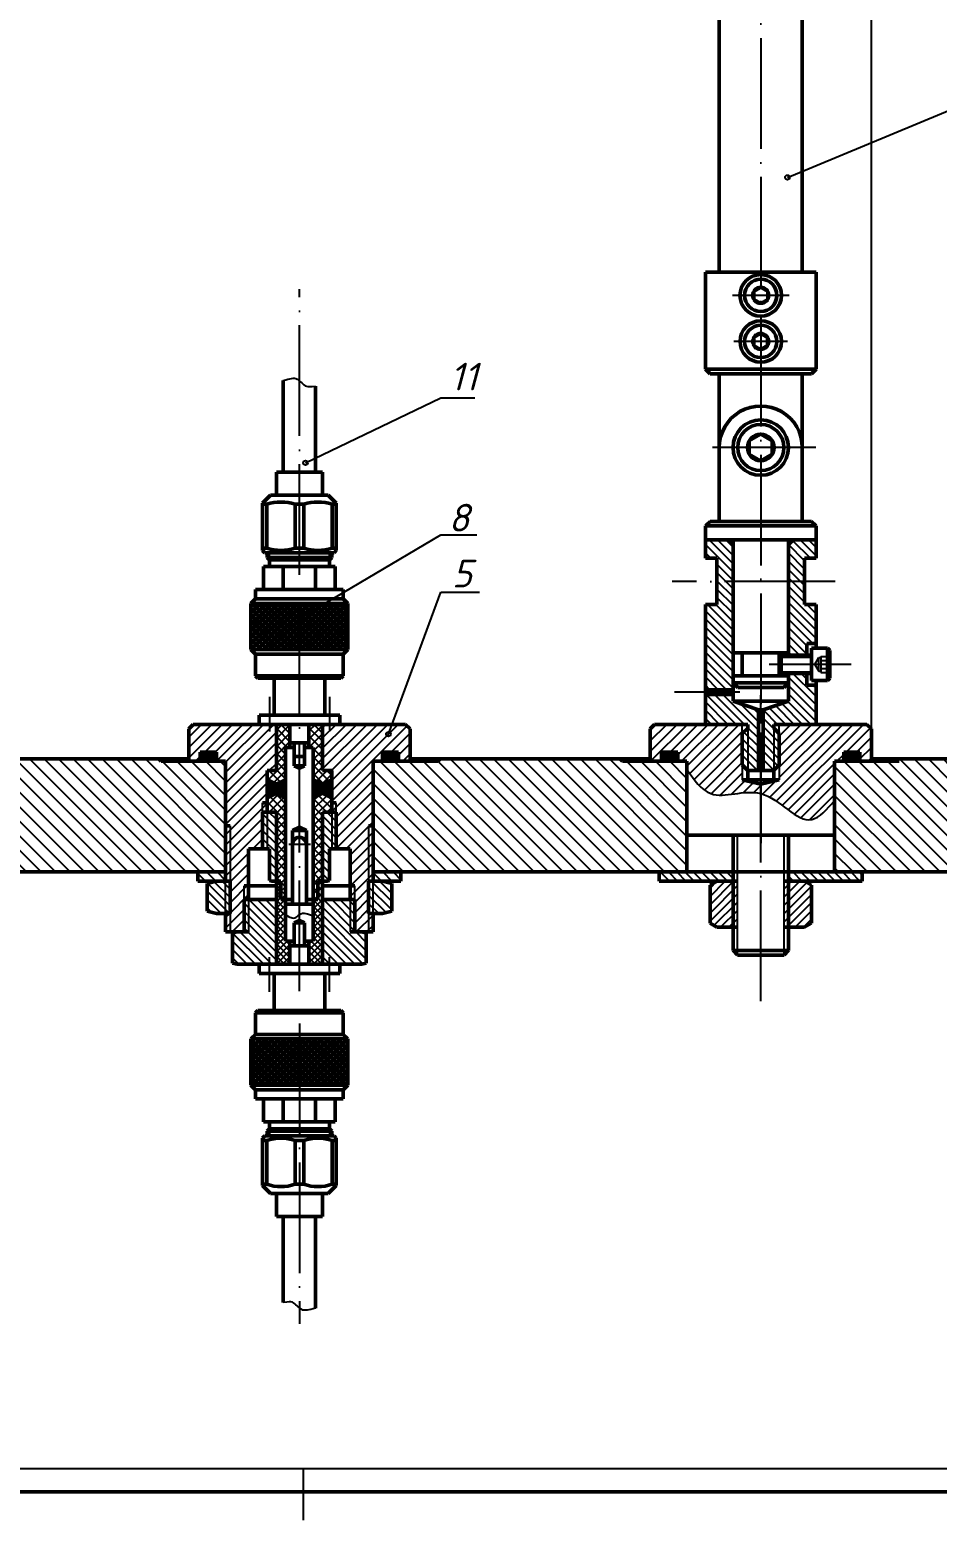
# Model space of a CAD drawing. Header units: millimetres. Extents: x -5427 to 3670, y -5891 to 948.
# Drawn here: x 1508 to 1704.7, y 352.3 to 675.4 of the extents above; entities that cross this region are included whole.
import ezdxf

# ---------------------------------------------------------------- set-up
doc = ezdxf.new("R2010")
doc.units = ezdxf.units.MM
doc.header["$MEASUREMENT"] = 0
doc.linetypes.add('ACAD_ISO04W100', pattern=[30, 24, -3, 0, -3])
doc.layers.add('оси', color=1, linetype='ACAD_ISO04W100')
doc.layers.add('Толстые', color=7, linetype='Continuous', lineweight=50)
doc.layers.add('Тонкие', color=140, linetype='Continuous', lineweight=25)
doc.styles.get("Standard").update_dxf_attribs({"font": 'isocpeui.ttf'})
doc.dimstyles.new('ISO-25', dxfattribs={"dimtxt": 4, "dimasz": 4, "dimexe": 1.25, "dimexo": 0, "dimtad": 1, "dimtxsty": 'Standard', "dimcen": 2.5, "dimadec": 0, "dimazin": 0, "dimtfac": 1, "dimtmove": 0, "dimatfit": 3, "dimfxl": 1, "dimarcsym": 0})
pattern_1 = [(45, (-3223.0101, 1479.27408), (-0.224506403, 0.224506403), []), (135, (-3223.0101, 1479.27408), (-0.224506403, -0.224506403), [])]
pattern_2 = [(135, (-3095.1518, 552.129), (-0.8980256, -0.8980256), [])]
pattern_3 = [(135, (-3223.0101, 1479.2741), (-0.8980256, -0.8980256), [])]
pattern_4 = [(45, (-3223.0101, 1479.2741), (-0.8980256, 0.8980256), []), (135, (-3223.0101, 1479.2741), (-0.8980256, -0.8980256), [])]

# ---------------------------------------------------------------- blocks, each defined once
blk = doc.blocks.new('*D146')
at = {"layer": 'Defpoints', "color": 0, "transparency": 16777216}
for p in [(1646.47, 849.84), (1724.69, 849.84), (1707.9, 517.34)]:
    blk.add_point(p, dxfattribs=at)
at = {"layer": 'Тонкие', "color": 0, "lineweight": -2, "transparency": 16777216}
for p, q in [((1646.47, 849.84), (1725.94, 849.84)), ((1724.69, 521.34), (1724.69, 845.84)), ((1707.9, 517.34), (1725.94, 517.34))]:
    blk.add_line(p, q, dxfattribs=at)
at = {"layer": 'Тонкие', "color": 0, "transparency": 16777216}
for points in [[(1724.02, 845.84), (1725.36, 845.84), (1724.69, 849.84)], [(1724.02, 521.34), (1725.36, 521.34), (1724.69, 517.34)]]:
    blk.add_solid(points, dxfattribs=at)
at = {"layer": 'Тонкие', "color": 0, "transparency": 16777216, "insert": (1721.67, 683.59), "char_height": 4, "attachment_point": 5, "rotation": 90}
blk.add_mtext('332,5', dxfattribs=at)
blk = doc.blocks.new('*D147')
at = {"layer": 'Defpoints', "color": 0, "transparency": 16777216}
for p in [(1690.47, 889.93), (1303.47, 797.84), (1690.47, 523.84)]:
    blk.add_point(p, dxfattribs=at)
at = {"layer": 'Тонкие', "color": 0, "lineweight": -2, "transparency": 16777216}
for p, q in [((1303.47, 797.84), (1303.47, 891.18)), ((1307.47, 889.93), (1686.47, 889.93)), ((1690.47, 523.84), (1690.47, 891.18))]:
    blk.add_line(p, q, dxfattribs=at)
at = {"layer": 'Тонкие', "color": 0, "transparency": 16777216}
for points in [[(1307.47, 890.6), (1307.47, 889.26), (1303.47, 889.93)], [(1686.47, 890.6), (1686.47, 889.26), (1690.47, 889.93)]]:
    blk.add_solid(points, dxfattribs=at)
at = {"layer": 'Тонкие', "color": 0, "transparency": 16777216, "insert": (1496.97, 892.58), "char_height": 4, "attachment_point": 5}
blk.add_mtext('387', dxfattribs=at)

msp = doc.modelspace()

# ---------------------------------------------------------------- hatches: boundary and pattern name
at = {"layer": 'Толстые'}
h = msp.add_hatch(dxfattribs=at)
h.set_pattern_fill('ANSI37', color=256, scale=0.3, angle=90, style=0)
h.set_pattern_definition([(135, (1707.9592, -3692.9291), (-0.6735192, -0.6735192), []), (225, (1707.9592, -3692.9291), (0.6735192, -0.6735192), [])])
h.paths.add_polyline_path([(1566.467, 551.038), (1555.967, 551.038), (1555.967, 541.038), (1566.467, 541.038)])
h.paths.add_polyline_path([(1566.467, 541.038), (1576.967, 541.038), (1576.967, 551.038), (1566.467, 551.038)])
h = msp.add_hatch(dxfattribs=at)
h.set_pattern_fill('ANSI37', color=256, scale=0.3, angle=270, style=0)
h.set_pattern_definition([(315, (1424.9739, 4690.6049), (0.6735192, 0.6735192), []), (45, (1424.9739, 4690.6049), (-0.6735192, 0.6735192), [])])
h.paths.add_polyline_path([(1566.467, 446.638), (1576.967, 446.638), (1576.967, 456.638), (1566.467, 456.638)])
h.paths.add_polyline_path([(1566.467, 456.638), (1555.967, 456.638), (1555.967, 446.638), (1566.467, 446.638)])
at = {"layer": 'Тонкие'}
h = msp.add_hatch(dxfattribs=at)
h.set_pattern_fill('ANSI31', color=256, scale=0.4, angle=90, style=0)
h.set_pattern_definition(pattern_2)
h.paths.add_polyline_path([(1660.467, 529.838), (1660.467, 531.338), (1654.467, 531.338), (1654.467, 524.838), (1663.667, 524.838), (1663.667, 524.038), (1663.667, 514.838), (1665.967, 514.838), (1665.967, 528.005), (1660.467, 529.838)])
h.paths.add_polyline_path([(1663.667, 524.038), (1662.467, 522.838), (1662.467, 516.038), (1663.667, 514.838)])
h.paths.add_polyline_path([(1669.267, 514.838), (1670.467, 516.038), (1670.467, 522.838), (1669.267, 524.038)], flags=16)
h.paths.add_polyline_path([(1666.967, 528.005), (1666.967, 514.838), (1669.267, 514.838), (1669.267, 524.038), (1669.267, 524.838), (1678.467, 524.838), (1678.467, 533.338), (1676.467, 533.338), (1676.467, 535.838), (1672.467, 535.838), (1672.467, 529.838)])
h.paths.add_polyline_path([(1678.467, 542.338), (1678.467, 550.838), (1675.967, 550.838), (1675.967, 560.838), (1678.467, 560.838), (1678.467, 564.838), (1673.467, 564.838), (1672.467, 563.838), (1672.467, 539.838), (1676.467, 539.838), (1676.467, 542.338)])
h.paths.add_polyline_path([(1660.467, 563.838), (1659.467, 564.838), (1654.467, 564.838), (1654.467, 560.838), (1656.967, 560.838), (1656.967, 550.838), (1654.467, 550.838), (1654.467, 532.338), (1660.467, 532.338)])
h.paths.add_polyline_path([(1672.467, 539.838), (1672.467, 539.438), (1676.467, 539.438), (1676.467, 539.838)])
h.paths.add_polyline_path([(1672.467, 536.238), (1672.467, 535.838), (1676.467, 535.838), (1676.467, 536.238)])
h = msp.add_hatch(dxfattribs=at)
h.set_pattern_fill('ANSI31', color=256, scale=0.5, style=0)
h.set_pattern_definition([(45, (-3223.0101, 1479.274), (-1.122532, 1.122532), [])])
h.paths.add_polyline_path([(1561.467, 524.838), (1557.717, 524.838), (1543.467, 524.838), (1542.467, 523.838), (1542.467, 516.838), (1544.967, 516.838), (1544.967, 518.838), (1548.467, 518.838), (1548.467, 516.838), (1550.467, 516.838), (1550.467, 502.838), (1551.467, 502.838), (1551.467, 490.838), (1551.467, 483.838), (1551.467, 479.838), (1554.467, 479.838), (1554.467, 486.838), (1554.467, 489.838), (1555.467, 489.838), (1555.467, 497.838), (1558.467, 497.838), (1558.467, 505.838), (1558.467, 507.838), (1559.467, 507.838), (1559.467, 514.838), (1561.467, 514.838)])
h.paths.add_polyline_path([(1590.467, 523.838), (1589.467, 524.838), (1571.467, 524.838), (1571.467, 514.838), (1573.467, 514.838), (1573.467, 507.838), (1574.467, 507.838), (1574.467, 505.838), (1574.467, 497.838), (1577.467, 497.838), (1577.467, 489.838), (1578.467, 489.838), (1578.467, 486.838), (1578.467, 479.838), (1581.467, 479.838), (1581.467, 483.838), (1581.467, 490.838), (1581.467, 502.838), (1582.467, 502.838), (1582.467, 516.838), (1584.467, 516.838), (1584.467, 518.838), (1587.967, 518.838), (1587.967, 516.838), (1590.467, 516.838)])
h.paths.add_polyline_path([(1559.467, 507.838), (1558.467, 507.838), (1558.467, 505.838), (1559.467, 505.838)], flags=16)
h.paths.add_polyline_path([(1574.467, 507.838), (1573.467, 507.838), (1573.467, 505.838), (1574.467, 505.838)], flags=16)
h.paths.add_polyline_path([(1551.467, 502.838), (1550.467, 502.838), (1550.467, 490.838), (1551.467, 490.838)], flags=16)
h.paths.add_polyline_path([(1582.467, 502.838), (1581.467, 502.838), (1581.467, 490.838), (1582.467, 490.838)], flags=16)
h.paths.add_polyline_path([(1582.467, 483.838), (1581.467, 483.838), (1581.467, 479.838), (1582.467, 479.838)], flags=17)
h.paths.add_polyline_path([(1578.467, 489.838), (1577.467, 489.838), (1577.467, 486.838), (1578.467, 486.838)], flags=16)
h.paths.add_polyline_path([(1555.467, 489.838), (1554.467, 489.838), (1554.467, 486.838), (1555.467, 486.838)], flags=16)
h.paths.add_polyline_path([(1551.467, 483.838), (1550.467, 483.838), (1550.467, 479.838), (1551.467, 479.838)], flags=16)
h = msp.add_hatch(dxfattribs=at)
h.set_pattern_fill('ANSI37', color=256, scale=0.4, style=0)
h.set_pattern_definition(pattern_4)
h.paths.add_polyline_path([(1563.467, 519.838), (1564.417, 519.838), (1564.417, 524.838), (1561.467, 524.838), (1561.467, 514.838), (1559.467, 514.838), (1559.467, 512.838), (1561.467, 511.838), (1563.467, 512.838)])
h.paths.add_polyline_path([(1571.467, 524.838), (1568.517, 524.838), (1568.517, 519.838), (1569.467, 519.838), (1569.467, 512.838), (1571.467, 511.838), (1573.467, 512.838), (1573.467, 514.838), (1571.467, 514.838)])
h = msp.add_hatch(dxfattribs=at)
h.set_pattern_fill('ANSI31', color=256, scale=0.5, style=0)
h.set_pattern_definition([(45, (-3095.1518, 552.129), (-1.122532, 1.122532), [])])
edge = h.paths.add_edge_path()
edge.add_line((1643.467, 524.838), (1642.467, 523.838))
edge.add_line((1642.467, 523.838), (1642.467, 516.838))
edge.add_line((1642.467, 516.838), (1644.967, 516.838))
edge.add_line((1644.967, 516.838), (1644.967, 518.838))
edge.add_line((1644.967, 518.838), (1648.467, 518.838))
edge.add_line((1648.467, 518.838), (1648.467, 516.838))
edge.add_line((1648.467, 516.838), (1650.467, 516.838))
edge.add_line((1650.467, 516.838), (1650.467, 515.062))
edge.add_spline(control_points=[(1650.467, 515.062), (1652.019, 512.825), (1655.859, 507.29), (1662.801, 510.812), (1666.467, 509.831)], knot_values=[0, 0, 0, 0, 7.3496259, 18.1872253, 18.1872253, 18.1872253, 18.1872253], degree=3, periodic=0)
edge.add_line((1666.467, 509.831), (1666.467, 511.838))
edge.add_line((1666.467, 511.838), (1662.467, 512.838))
edge.add_line((1662.467, 512.838), (1662.467, 516.038))
edge.add_line((1662.467, 516.038), (1662.467, 522.838))
edge.add_line((1662.467, 522.838), (1662.467, 524.838))
edge.add_line((1662.467, 524.838), (1643.467, 524.838))
edge = h.paths.add_edge_path()
edge.add_line((1682.467, 516.838), (1684.467, 516.838))
edge.add_line((1684.467, 516.838), (1684.467, 518.838))
edge.add_line((1684.467, 518.838), (1687.967, 518.838))
edge.add_line((1687.967, 518.838), (1687.967, 516.838))
edge.add_line((1687.967, 516.838), (1690.467, 516.838))
edge.add_line((1690.467, 516.838), (1690.467, 523.838))
edge.add_line((1690.467, 523.838), (1689.467, 524.838))
edge.add_line((1689.467, 524.838), (1670.467, 524.838))
edge.add_line((1670.467, 524.838), (1670.467, 522.838))
edge.add_line((1670.467, 522.838), (1670.467, 516.038))
edge.add_line((1670.467, 516.038), (1670.467, 512.838))
edge.add_line((1670.467, 512.838), (1666.467, 511.838))
edge.add_line((1666.467, 511.838), (1666.467, 509.831))
edge.add_spline(control_points=[(1666.467, 509.831), (1666.467, 509.831), (1670.661, 508.708), (1676.106, 500.867), (1680.843, 506.443), (1682.467, 508.355)], knot_values=[18.1872253, 18.1872253, 18.1872253, 18.1872253, 18.1872253, 30.5861161, 37.0546522, 37.0546522, 37.0546522, 37.0546522], degree=3, periodic=0)
edge.add_line((1682.467, 508.355), (1682.467, 516.838))
h = msp.add_hatch(dxfattribs=at)
h.set_pattern_fill('ANSI31', color=256, scale=0.7, angle=90, style=0)
h.set_pattern_definition([(135, (213.5752, -388.4394), (-1.5715448, -1.5715448), [])])
edge = h.paths.add_edge_path()
edge.add_line((1350.467, 492.838), (1350.467, 516.838))
edge.add_line((1350.467, 516.838), (1336.467, 516.838))
edge.add_line((1336.467, 516.838), (1335.967, 517.338))
edge.add_line((1335.967, 517.338), (1307.826, 517.338))
edge.add_spline(control_points=[(1307.826, 517.338), (1306.982, 514.684), (1307.098, 510.139), (1317.864, 504.516), (1316.038, 497.709), (1313.369, 492.838)], knot_values=[11.6626488, 11.6626488, 11.6626488, 11.6626488, 20.050681, 27.5458766, 41.6526634, 41.6526634, 41.6526634, 41.6526634], degree=3, periodic=0)
edge.add_line((1313.369, 492.838), (1350.467, 492.838))
h.paths.add_polyline_path([(1396.967, 517.338), (1396.467, 516.838), (1382.467, 516.838), (1382.467, 492.838), (1450.467, 492.838), (1450.467, 516.838), (1436.467, 516.838), (1435.967, 517.338)])
h.paths.add_polyline_path([(1496.967, 517.338), (1496.467, 516.838), (1482.467, 516.838), (1482.467, 492.838), (1550.467, 492.838), (1550.467, 516.838), (1536.467, 516.838), (1535.967, 517.338)])
h.paths.add_polyline_path([(1596.967, 517.338), (1596.467, 516.838), (1582.467, 516.838), (1582.467, 492.838), (1650.467, 492.838), (1650.467, 516.838), (1636.467, 516.838), (1635.967, 517.338)])
edge = h.paths.add_edge_path()
edge.add_line((1682.467, 492.838), (1713.439, 492.838))
edge.add_spline(control_points=[(1713.439, 492.838), (1716.108, 497.709), (1717.933, 504.516), (1707.167, 510.139), (1707.051, 514.684), (1707.896, 517.338)], knot_values=[11.6626488, 11.6626488, 11.6626488, 11.6626488, 25.7694356, 33.2646312, 41.6526634, 41.6526634, 41.6526634, 41.6526634], degree=3, periodic=0)
edge.add_line((1707.896, 517.338), (1690.467, 517.338))
edge.add_line((1690.467, 517.338), (1690.467, 516.838))
edge.add_line((1690.467, 516.838), (1682.467, 516.838))
edge.add_line((1682.467, 516.838), (1682.467, 492.838))
h = msp.add_hatch(dxfattribs=at)
h.set_pattern_fill('ANSI37', color=256, scale=0.1, style=0)
h.set_pattern_definition(pattern_1)
h.paths.add_polyline_path([(1548.467, 518.838), (1544.967, 518.838), (1544.967, 516.838), (1548.467, 516.838)])
h.paths.add_polyline_path([(1587.967, 518.838), (1584.467, 518.838), (1584.467, 516.838), (1587.967, 516.838)])
h = msp.add_hatch(dxfattribs=at)
h.set_pattern_fill('ANSI37', color=256, scale=0.1, style=0)
h.set_pattern_definition([(45, (-3123.0101, 1479.27408), (-0.224506403, 0.224506403), []), (135, (-3123.0101, 1479.27408), (-0.224506403, -0.224506403), [])])
h.paths.add_polyline_path([(1644.967, 518.838), (1644.967, 516.838), (1648.467, 516.838), (1648.467, 518.838)])
h.paths.add_polyline_path([(1684.467, 518.838), (1684.467, 516.838), (1687.967, 516.838), (1687.967, 518.838)])
h = msp.add_hatch(dxfattribs=at)
h.set_pattern_fill('ANSI37', color=256, scale=0.1, style=0)
h.set_pattern_definition(pattern_1)
h.paths.add_polyline_path([(1563.467, 512.838), (1561.467, 511.838), (1559.467, 512.838), (1559.467, 508.838), (1561.467, 509.821), (1563.467, 508.82)])
h.paths.add_polyline_path([(1573.467, 512.838), (1571.467, 511.838), (1569.467, 512.838), (1569.467, 508.838), (1571.453, 509.821), (1573.467, 508.82)])
h = msp.add_hatch(dxfattribs=at)
h.set_pattern_fill('ANSI37', color=256, scale=0.4, style=0)
h.set_pattern_definition(pattern_4)
h.paths.add_polyline_path([(1563.467, 508.82), (1561.467, 509.821), (1559.467, 508.838), (1559.467, 505.838), (1561.467, 505.838), (1561.467, 490.838), (1562.467, 490.838), (1562.467, 486.838), (1563.467, 486.838)])
h.paths.add_polyline_path([(1571.467, 505.838), (1573.467, 505.838), (1573.467, 508.82), (1571.453, 509.821), (1569.467, 508.838), (1569.467, 486.838), (1570.467, 486.838), (1570.467, 490.838), (1571.467, 490.838)])
h = msp.add_hatch(dxfattribs=at)
h.set_pattern_fill('ANSI31', color=256, scale=0.4, angle=90, style=0)
h.set_pattern_definition(pattern_3)
h.paths.add_polyline_path([(1561.467, 505.838), (1559.467, 505.838), (1559.467, 497.838), (1559.967, 497.838), (1559.967, 490.963), (1560.467, 490.838), (1561.467, 490.838)])
h.paths.add_polyline_path([(1573.467, 505.838), (1571.467, 505.838), (1571.467, 490.838), (1572.467, 490.838), (1572.967, 490.963), (1572.967, 497.838), (1573.467, 497.838)])
h.paths.add_polyline_path([(1574.467, 505.838), (1573.467, 505.838), (1573.467, 497.838), (1574.467, 497.838)])
h.paths.add_polyline_path([(1559.467, 505.838), (1558.467, 505.838), (1558.467, 497.838), (1559.467, 497.838)])
h = msp.add_hatch(dxfattribs=at)
h.set_pattern_fill('ANSI31', color=256, scale=0.5, angle=90, style=0)
h.set_pattern_definition([(135, (-3223.0101, 1479.274), (-1.122532, -1.122532), [])])
h.paths.add_polyline_path([(1550.467, 490.838), (1550.467, 492.838), (1544.467, 492.838), (1544.467, 490.838)])
h.paths.add_polyline_path([(1588.467, 490.838), (1588.467, 492.838), (1582.467, 492.838), (1582.467, 490.838)])
h = msp.add_hatch(dxfattribs=at)
h.set_pattern_fill('ANSI31', color=256, scale=0.4, angle=90, style=0)
h.set_pattern_definition(pattern_2)
h.paths.add_polyline_path([(1644.467, 492.838), (1644.467, 490.838), (1660.467, 490.838), (1660.467, 492.838)])
h.paths.add_polyline_path([(1672.467, 492.838), (1672.467, 490.838), (1688.467, 490.838), (1688.467, 492.838)])
h = msp.add_hatch(dxfattribs=at)
h.set_pattern_fill('ANSI31', color=256, scale=0.4, angle=90, style=0)
h.set_pattern_definition(pattern_3)
h.paths.add_polyline_path([(1550.467, 490.838), (1548.467, 490.838), (1546.467, 490.338), (1546.467, 484.338), (1548.467, 483.838), (1550.467, 483.838)])
h.paths.add_polyline_path([(1550.467, 483.838), (1551.467, 483.838), (1551.467, 490.838), (1550.467, 490.838)])
h.paths.add_polyline_path([(1581.467, 483.838), (1582.467, 483.838), (1582.467, 490.838), (1581.467, 490.838)])
h.paths.add_polyline_path([(1586.467, 490.338), (1584.467, 490.838), (1582.467, 490.838), (1582.467, 483.838), (1584.467, 483.838), (1586.467, 484.338)])
h = msp.add_hatch(dxfattribs=at)
h.set_pattern_fill('ANSI37', color=256, scale=0.3, style=0)
h.set_pattern_definition([(45, (-3223.0101, 1479.2741), (-0.6735192, 0.6735192), []), (135, (-3223.0101, 1479.2741), (-0.6735192, -0.6735192), [])])
h.paths.add_polyline_path([(1563.467, 486.838), (1562.467, 486.838), (1562.467, 490.838), (1561.467, 490.838), (1561.467, 472.838), (1564.417, 472.838), (1564.417, 477.838), (1563.467, 477.838)])
h.paths.add_polyline_path([(1571.467, 490.838), (1570.467, 490.838), (1570.467, 486.838), (1569.467, 486.838), (1569.467, 477.838), (1568.532, 477.838), (1568.517, 472.838), (1571.467, 472.838)])
h = msp.add_hatch(dxfattribs=at)
h.set_pattern_fill('ANSI31', color=256, scale=0.4, style=0)
h.set_pattern_definition([(45, (-3095.1518, 552.129), (-0.8980256, 0.8980256), [])])
h.paths.add_polyline_path([(1660.467, 490.838), (1656.967, 490.838), (1655.467, 489.972), (1655.467, 481.704), (1656.967, 480.838), (1660.467, 480.838)])
h.paths.add_polyline_path([(1661.417, 490.838), (1660.467, 490.838), (1660.467, 480.838), (1661.417, 480.838)])
h.paths.add_polyline_path([(1672.467, 490.838), (1671.517, 490.838), (1671.517, 480.838), (1672.467, 480.838)])
h.paths.add_polyline_path([(1672.467, 480.838), (1675.967, 480.838), (1677.467, 481.704), (1677.467, 489.972), (1675.967, 490.838), (1672.467, 490.838)])
h = msp.add_hatch(dxfattribs=at)
h.set_pattern_fill('ANSI31', color=256, scale=0.4, angle=90, style=0)
h.set_pattern_definition(pattern_3)
h.paths.add_polyline_path([(1561.467, 486.838), (1555.467, 486.838), (1555.467, 479.838), (1552.967, 479.838), (1551.967, 479.588), (1551.967, 473.088), (1552.967, 472.838), (1561.467, 472.838)])
h.paths.add_polyline_path([(1580.967, 479.588), (1579.967, 479.838), (1577.467, 479.838), (1577.467, 486.838), (1571.467, 486.838), (1571.467, 472.838), (1579.967, 472.838), (1580.967, 473.088)])
h.paths.add_polyline_path([(1578.467, 486.838), (1577.467, 486.838), (1577.467, 479.838), (1578.467, 479.838)], flags=17)
h.paths.add_polyline_path([(1555.467, 486.838), (1554.467, 486.838), (1554.467, 479.838), (1555.467, 479.838)])

# ---------------------------------------------------------------- linework, layer by layer
msp.add_line((1981.308, 363.486), (1153.328, 363.485))
at = {"layer": 'оси'}
for p, q in [((1666.467, 854.192), (1666.467, 492.713)), ((1566.467, 466.974), (1566.467, 619.208)), ((1672.59, 617.838), (1660.318, 617.838)), ((1672.283, 607.838), (1660.636, 607.838)), ((1678.425, 584.838), (1656.04, 584.838)), ((1682.62, 555.838), (1647.288, 555.838)), ((1686.072, 537.838), (1668.284, 537.838)), ((1559.967, 530.838), (1559.967, 523.316)), ((1572.967, 530.838), (1572.967, 523.326)), ((1661.953, 531.838), (1647.786, 531.838)), ((1666.467, 464.822), (1666.467, 531.149)), ((1564.189, 498.838), (1568.87, 498.838)), ((1559.967, 466.838), (1559.967, 474.349)), ((1572.967, 466.838), (1572.967, 474.36)), ((1566.467, 459.974), (1566.467, 394.902))]:
    msp.add_line(p, q, dxfattribs=at)
at = {"layer": 'Толстые'}
for p, q in [((1657.467, 796.838), (1657.467, 622.838)), ((1675.467, 796.838), (1675.467, 622.838)), ((1654.467, 622.838), (1654.467, 601.838)), ((1678.467, 622.838), (1654.467, 622.838)), ((1678.467, 601.838), (1678.467, 622.838)), ((1678.467, 601.838), (1654.467, 601.838)), ((1655.467, 600.838), (1654.467, 601.838)), ((1677.467, 600.838), (1678.467, 601.838)), ((1562.967, 579.538), (1562.967, 599.384)), ((1569.967, 579.538), (1569.967, 598.181)), ((1655.467, 600.838), (1677.467, 600.838)), ((1657.467, 584.838), (1657.467, 600.838)), ((1675.467, 584.838), (1675.467, 600.838)), ((1657.467, 584.838), (1657.467, 568.838)), ((1657.467, 584.838), (1657.467, 584.834)), ((1675.467, 584.838), (1675.467, 568.838)), ((1561.467, 579.538), (1561.467, 574.538)), ((1561.467, 579.538), (1571.467, 579.538)), ((1571.467, 579.538), (1571.467, 574.538)), ((1560.217, 574.538), (1558.467, 572.788)), ((1558.467, 562.538), (1558.467, 572.788)), ((1558.467, 572.538), (1559.397, 572.538)), ((1559.397, 572.538), (1559.397, 563.038)), ((1560.217, 574.538), (1572.717, 574.538)), ((1565.536, 572.538), (1565.536, 563.038)), ((1565.536, 572.538), (1567.397, 572.538)), ((1567.397, 572.538), (1567.397, 563.038)), ((1572.717, 574.538), (1574.467, 572.788)), ((1573.536, 572.538), (1574.467, 572.538)), ((1573.536, 572.538), (1573.536, 563.038)), ((1574.467, 562.538), (1574.467, 572.788)), ((1655.467, 568.838), (1654.467, 567.838)), ((1677.467, 568.838), (1655.467, 568.838)), ((1677.467, 568.838), (1678.467, 567.838)), ((1654.467, 567.838), (1678.467, 567.838)), ((1654.467, 567.838), (1654.467, 560.838)), ((1678.467, 560.838), (1678.467, 567.838)), ((1558.467, 563.038), (1559.397, 563.038)), ((1558.967, 562.038), (1558.467, 562.538)), ((1565.536, 563.038), (1567.397, 563.038)), ((1573.536, 563.038), (1574.467, 563.038)), ((1573.967, 562.038), (1574.467, 562.538)), ((1678.467, 564.838), (1654.467, 564.838)), ((1660.467, 563.838), (1659.467, 564.838)), ((1660.467, 564.838), (1660.467, 529.838)), ((1672.467, 563.838), (1673.467, 564.838)), ((1672.467, 564.838), (1672.467, 539.438)), ((1558.717, 559.038), (1574.217, 559.038)), ((1558.717, 554.038), (1558.717, 559.038)), ((1558.967, 562.038), (1573.967, 562.038)), ((1559.467, 561.038), (1559.467, 562.038)), ((1559.467, 561.038), (1559.967, 560.538)), ((1559.467, 561.038), (1573.467, 561.038)), ((1559.967, 560.538), (1572.967, 560.538)), ((1559.967, 559.038), (1559.967, 560.538)), ((1562.967, 554.038), (1562.967, 559.038)), ((1569.967, 554.038), (1569.967, 559.038)), ((1573.467, 561.038), (1572.967, 560.538)), ((1572.967, 559.038), (1572.967, 560.538)), ((1573.467, 561.038), (1573.467, 562.038)), ((1574.217, 554.038), (1574.217, 559.038)), ((1656.967, 560.838), (1654.467, 560.838)), ((1656.967, 560.838), (1656.967, 550.838)), ((1675.967, 560.838), (1675.967, 550.838)), ((1678.467, 560.838), (1675.967, 560.838)), ((1556.967, 552.038), (1556.967, 554.038)), ((1556.967, 554.038), (1575.967, 554.038)), ((1575.967, 552.038), (1575.967, 554.038)), ((1556.967, 552.038), (1555.967, 551.038)), ((1555.967, 541.038), (1555.967, 551.038)), ((1555.967, 551.038), (1576.967, 551.038)), ((1556.967, 552.038), (1575.967, 552.038)), ((1575.967, 552.038), (1576.967, 551.038)), ((1576.967, 541.038), (1576.967, 551.038)), ((1656.967, 550.838), (1654.467, 550.838)), ((1654.467, 550.838), (1654.467, 524.838)), ((1678.467, 550.838), (1675.967, 550.838)), ((1678.467, 541.338), (1678.467, 550.838)), ((1556.967, 540.038), (1555.967, 541.038)), ((1555.967, 541.038), (1576.967, 541.038)), ((1556.967, 535.338), (1556.967, 540.038)), ((1556.967, 540.038), (1575.967, 540.038)), ((1575.967, 540.038), (1576.967, 541.038)), ((1575.967, 535.338), (1575.967, 540.038)), ((1672.467, 540.338), (1660.467, 540.338)), ((1662.467, 540.338), (1662.467, 535.338)), ((1670.467, 540.338), (1670.467, 535.338)), ((1670.867, 539.838), (1670.467, 539.438)), ((1670.867, 539.838), (1670.867, 535.838)), ((1670.867, 539.838), (1677.467, 539.838)), ((1676.467, 539.438), (1676.467, 542.338)), ((1678.467, 542.338), (1676.467, 542.338)), ((1680.966, 541.338), (1677.467, 541.338)), ((1677.467, 541.338), (1677.467, 534.338)), ((1680.966, 541.338), (1681.466, 540.838)), ((1680.966, 541.338), (1680.966, 534.338)), ((1681.466, 540.838), (1681.466, 534.838)), ((1670.467, 539.438), (1670.467, 536.238)), ((1556.967, 535.338), (1557.467, 534.838)), ((1556.967, 535.338), (1575.967, 535.338)), ((1557.467, 534.838), (1575.467, 534.838)), ((1560.967, 534.838), (1560.967, 526.838)), ((1571.967, 534.838), (1571.967, 526.838)), ((1575.967, 535.338), (1575.467, 534.838)), ((1672.467, 535.338), (1660.467, 535.338)), ((1661.467, 532.838), (1660.467, 533.838)), ((1672.467, 533.838), (1660.467, 533.838)), ((1670.867, 535.838), (1670.467, 536.238)), ((1677.467, 535.838), (1670.867, 535.838)), ((1671.467, 532.838), (1672.467, 533.838)), ((1672.467, 536.238), (1672.467, 529.838)), ((1676.467, 533.338), (1676.467, 536.238)), ((1676.467, 533.338), (1678.467, 533.338)), ((1677.467, 534.338), (1680.966, 534.338)), ((1678.467, 524.838), (1678.467, 534.338)), ((1680.966, 534.338), (1681.466, 534.838)), ((1660.467, 532.338), (1654.467, 532.338)), ((1660.467, 531.338), (1654.467, 531.338)), ((1671.467, 532.838), (1661.467, 532.838)), ((1557.717, 526.838), (1557.717, 524.838)), ((1575.217, 526.838), (1557.717, 526.838)), ((1575.217, 526.838), (1575.217, 524.838)), ((1660.467, 529.838), (1665.967, 528.005)), ((1672.467, 529.838), (1660.467, 529.838)), ((1665.967, 528.005), (1666.967, 528.005)), ((1665.967, 528.005), (1665.967, 514.838)), ((1666.967, 528.005), (1672.467, 529.838)), ((1666.967, 528.005), (1666.967, 514.838)), ((1542.467, 523.838), (1543.467, 524.838)), ((1542.467, 523.838), (1542.467, 516.838)), ((1589.467, 524.838), (1543.467, 524.838)), ((1575.217, 524.838), (1557.717, 524.838)), ((1561.467, 524.838), (1561.467, 514.838)), ((1564.417, 524.838), (1564.417, 519.838)), ((1568.517, 524.838), (1568.517, 519.838)), ((1571.467, 524.838), (1571.467, 514.838)), ((1590.467, 523.838), (1589.467, 524.838)), ((1590.467, 523.838), (1590.467, 516.838)), ((1642.467, 523.838), (1643.467, 524.838)), ((1642.467, 523.838), (1642.467, 516.838)), ((1663.667, 524.838), (1643.467, 524.838)), ((1662.467, 522.838), (1663.667, 524.038)), ((1663.667, 524.038), (1663.667, 524.838)), ((1689.467, 524.838), (1669.267, 524.838)), ((1669.267, 524.038), (1669.267, 524.838)), ((1669.267, 524.038), (1670.467, 522.838)), ((1690.467, 523.838), (1689.467, 524.838)), ((1690.467, 523.838), (1690.467, 516.838)), ((1568.517, 520.838), (1564.417, 520.838)), ((1565.337, 520.838), (1565.337, 515.838)), ((1567.597, 520.838), (1567.597, 515.838)), ((1662.467, 522.838), (1662.467, 516.038)), ((1670.467, 522.838), (1670.467, 516.038)), ((1490.467, 517.338), (1542.467, 517.338)), ((1536.467, 516.838), (1535.967, 517.338)), ((1544.967, 518.838), (1544.967, 516.838)), ((1544.967, 518.838), (1548.467, 518.838)), ((1548.467, 518.838), (1548.467, 516.838)), ((1563.467, 477.838), (1563.467, 519.838)), ((1565.337, 519.838), (1563.467, 519.838)), ((1567.597, 517.838), (1565.337, 517.838)), ((1569.467, 519.838), (1567.597, 519.838)), ((1569.467, 477.838), (1569.467, 519.838)), ((1584.467, 518.838), (1584.467, 516.838)), ((1584.467, 518.838), (1587.967, 518.838)), ((1587.967, 518.838), (1587.967, 516.838)), ((1590.467, 517.338), (1642.467, 517.338)), ((1596.467, 516.838), (1596.967, 517.338)), ((1636.467, 516.838), (1635.967, 517.338)), ((1644.967, 518.838), (1648.467, 518.838)), ((1644.967, 518.838), (1644.967, 516.838)), ((1648.467, 518.838), (1648.467, 516.838)), ((1684.467, 518.838), (1687.967, 518.838)), ((1684.467, 518.838), (1684.467, 516.838)), ((1687.967, 518.838), (1687.967, 516.838)), ((1690.467, 517.338), (1707.896, 517.338)), ((1536.467, 516.838), (1550.467, 516.838)), ((1550.467, 516.838), (1550.467, 490.838)), ((1550.467, 516.838), (1550.467, 490.838)), ((1559.467, 505.838), (1559.467, 514.838)), ((1561.467, 514.838), (1559.467, 514.838)), ((1567.597, 515.838), (1565.337, 515.838)), ((1566.467, 515.338), (1565.337, 515.838)), ((1566.467, 515.338), (1567.597, 515.838)), ((1573.467, 514.838), (1571.467, 514.838)), ((1573.467, 505.838), (1573.467, 514.838)), ((1582.467, 516.838), (1582.467, 490.838)), ((1582.467, 516.838), (1582.467, 490.838)), ((1582.467, 516.838), (1596.467, 516.838)), ((1636.467, 516.838), (1650.467, 516.838)), ((1650.467, 516.838), (1650.467, 492.838)), ((1662.467, 516.038), (1663.667, 514.838)), ((1663.667, 514.838), (1663.667, 512.838)), ((1663.667, 514.838), (1669.267, 514.838)), ((1669.267, 514.838), (1670.467, 516.038)), ((1669.267, 514.838), (1669.267, 512.838)), ((1682.467, 516.838), (1682.467, 492.838)), ((1682.467, 516.838), (1696.467, 516.838)), ((1561.467, 511.838), (1559.467, 512.838)), ((1563.467, 512.838), (1561.467, 511.838)), ((1571.467, 511.838), (1569.467, 512.838)), ((1573.467, 512.838), (1571.467, 511.838)), ((1662.467, 512.838), (1670.467, 512.838)), ((1662.467, 512.838), (1666.467, 511.838)), ((1666.467, 511.838), (1670.467, 512.838)), ((1558.467, 507.838), (1559.467, 507.838)), ((1561.467, 509.821), (1559.464, 508.837)), ((1563.464, 508.821), (1561.467, 509.821)), ((1571.453, 509.821), (1569.464, 508.837)), ((1573.464, 508.821), (1571.453, 509.821)), ((1574.467, 507.838), (1573.467, 507.838)), ((1558.467, 505.838), (1561.467, 505.838)), ((1558.467, 497.838), (1558.467, 505.838)), ((1560.467, 505.838), (1560.467, 505.838)), ((1561.467, 472.838), (1561.467, 505.838)), ((1571.467, 505.838), (1571.467, 472.838)), ((1571.467, 505.838), (1574.467, 505.838)), ((1571.613, 505.838), (1571.613, 505.838)), ((1574.467, 497.838), (1574.467, 505.838)), ((1550.467, 502.838), (1551.467, 502.838)), ((1564.967, 501.838), (1566.467, 502.538)), ((1564.967, 501.838), (1567.967, 501.838)), ((1564.967, 485.838), (1564.967, 501.838)), ((1566.467, 502.538), (1567.967, 501.838)), ((1567.967, 485.838), (1567.967, 501.838)), ((1581.467, 502.838), (1582.467, 502.838)), ((1650.467, 500.838), (1682.467, 500.838)), ((1660.467, 475.788), (1660.467, 500.838)), ((1672.467, 475.788), (1672.467, 500.838)), ((1559.967, 497.838), (1555.467, 497.838)), ((1555.467, 486.838), (1555.467, 497.838)), ((1559.967, 490.963), (1559.967, 497.838)), ((1572.967, 490.963), (1572.967, 497.838)), ((1577.467, 497.838), (1572.967, 497.838)), ((1577.467, 486.838), (1577.467, 497.838)), ((1482.467, 492.838), (1550.467, 492.838)), ((1544.467, 492.838), (1544.467, 490.838)), ((1582.467, 492.838), (1713.439, 492.838)), ((1588.467, 492.838), (1588.467, 490.838)), ((1593.055, 492.838), (1660.467, 492.838)), ((1644.467, 492.838), (1644.467, 490.838)), ((1688.467, 492.838), (1688.467, 490.838)), ((1544.467, 490.838), (1551.467, 490.838)), ((1548.467, 490.838), (1546.467, 490.338)), ((1546.467, 490.338), (1546.467, 484.338)), ((1551.467, 483.838), (1551.467, 490.838)), ((1554.467, 489.838), (1561.467, 489.838)), ((1560.467, 490.838), (1559.967, 490.963)), ((1561.467, 490.838), (1560.467, 490.838)), ((1561.467, 490.838), (1562.467, 490.838)), ((1562.467, 486.838), (1562.467, 490.838)), ((1570.467, 486.838), (1570.467, 490.838)), ((1571.467, 490.838), (1570.467, 490.838)), ((1572.467, 490.838), (1571.467, 490.838)), ((1571.467, 489.838), (1578.467, 489.838)), ((1572.467, 490.838), (1572.967, 490.963)), ((1581.467, 483.838), (1581.467, 490.838)), ((1581.467, 490.838), (1588.467, 490.838)), ((1584.467, 490.838), (1586.467, 490.338)), ((1586.467, 490.338), (1586.467, 484.338)), ((1644.467, 490.838), (1661.417, 490.838)), ((1655.467, 489.972), (1656.967, 490.838)), ((1655.467, 481.704), (1655.467, 489.972)), ((1671.517, 490.838), (1688.467, 490.838)), ((1677.467, 489.972), (1675.967, 490.838)), ((1677.467, 481.704), (1677.467, 489.972)), ((1554.467, 486.838), (1561.467, 486.838)), ((1554.467, 486.838), (1554.467, 479.838)), ((1554.467, 486.838), (1561.467, 486.838)), ((1562.467, 486.838), (1564.967, 486.838)), ((1563.467, 485.838), (1569.467, 485.838)), ((1570.467, 486.838), (1567.967, 486.838)), ((1571.467, 486.838), (1578.467, 486.838)), ((1571.467, 486.838), (1573.929, 486.838)), ((1578.467, 486.838), (1578.467, 479.838)), ((1548.467, 483.838), (1546.467, 484.338)), ((1548.467, 483.838), (1551.467, 483.838)), ((1550.467, 479.838), (1550.467, 483.838)), ((1566.467, 482.338), (1565.337, 481.838)), ((1565.337, 481.838), (1567.597, 481.838)), ((1565.337, 476.838), (1565.337, 481.838)), ((1566.467, 482.338), (1567.597, 481.838)), ((1567.597, 476.838), (1567.597, 481.838)), ((1584.467, 483.838), (1581.467, 483.838)), ((1582.467, 479.838), (1582.467, 483.838)), ((1584.467, 483.838), (1586.467, 484.338)), ((1655.467, 481.704), (1656.967, 480.838)), ((1677.467, 481.704), (1675.967, 480.838)), ((1550.467, 479.838), (1555.467, 479.838)), ((1552.967, 479.838), (1551.967, 479.588)), ((1551.967, 473.088), (1551.967, 479.588)), ((1577.467, 479.838), (1582.467, 479.838)), ((1579.967, 479.838), (1580.967, 479.588)), ((1580.967, 473.088), (1580.967, 479.588)), ((1656.967, 480.838), (1661.417, 480.838)), ((1671.517, 480.838), (1675.967, 480.838)), ((1563.467, 477.838), (1565.337, 477.838)), ((1564.417, 472.838), (1564.417, 477.838)), ((1564.417, 476.838), (1568.517, 476.838)), ((1567.597, 477.838), (1569.467, 477.838)), ((1568.517, 472.838), (1568.532, 477.838)), ((1660.467, 475.788), (1661.417, 474.838)), ((1660.467, 475.788), (1672.467, 475.788)), ((1671.517, 474.838), (1672.467, 475.788)), ((1552.967, 472.838), (1551.967, 473.088)), ((1552.967, 472.838), (1579.967, 472.838)), ((1557.717, 470.838), (1557.717, 472.838)), ((1575.217, 470.838), (1575.217, 472.838)), ((1579.967, 472.838), (1580.967, 473.088)), ((1661.417, 474.838), (1671.517, 474.838)), ((1557.717, 470.838), (1575.217, 470.838)), ((1560.967, 462.838), (1560.967, 470.838)), ((1571.967, 462.838), (1571.967, 470.838)), ((1556.967, 462.338), (1557.467, 462.838)), ((1575.967, 462.338), (1556.967, 462.338)), ((1556.967, 462.338), (1556.967, 457.638)), ((1575.467, 462.838), (1557.467, 462.838)), ((1575.967, 462.338), (1575.467, 462.838)), ((1575.967, 462.338), (1575.967, 457.638)), ((1556.967, 457.638), (1555.967, 456.638)), ((1576.967, 456.638), (1555.967, 456.638)), ((1555.967, 456.638), (1555.967, 446.638)), ((1575.967, 457.638), (1556.967, 457.638)), ((1575.967, 457.638), (1576.967, 456.638)), ((1576.967, 456.638), (1576.967, 446.638)), ((1576.967, 446.638), (1555.967, 446.638)), ((1556.967, 445.638), (1555.967, 446.638)), ((1575.967, 445.638), (1576.967, 446.638)), ((1575.967, 445.638), (1556.967, 445.638)), ((1556.967, 445.638), (1556.967, 443.638)), ((1575.967, 445.638), (1556.967, 445.638)), ((1575.967, 443.638), (1556.967, 443.638)), ((1558.717, 443.638), (1558.717, 438.638)), ((1562.967, 443.638), (1562.967, 438.638)), ((1569.967, 443.638), (1569.967, 438.638)), ((1574.217, 443.638), (1574.217, 438.638)), ((1575.967, 445.638), (1575.967, 443.638)), ((1574.217, 438.638), (1558.717, 438.638)), ((1559.467, 436.638), (1559.967, 437.138)), ((1559.467, 436.638), (1559.467, 435.638)), ((1573.467, 436.638), (1559.467, 436.638)), ((1559.967, 438.638), (1559.967, 437.138)), ((1572.967, 437.138), (1559.967, 437.138)), ((1572.967, 438.638), (1572.967, 437.138)), ((1573.467, 436.638), (1572.967, 437.138)), ((1573.467, 436.638), (1573.467, 435.638)), ((1558.967, 435.638), (1558.467, 435.138)), ((1558.467, 435.138), (1558.467, 424.888)), ((1559.397, 434.638), (1558.467, 434.638)), ((1573.967, 435.638), (1558.967, 435.638)), ((1559.397, 425.138), (1559.397, 434.638)), ((1567.397, 434.638), (1565.536, 434.638)), ((1565.536, 425.138), (1565.536, 434.638)), ((1567.397, 425.138), (1567.397, 434.638)), ((1574.467, 434.638), (1573.536, 434.638)), ((1573.536, 425.138), (1573.536, 434.638)), ((1573.967, 435.638), (1574.467, 435.138)), ((1574.467, 435.138), (1574.467, 424.888)), ((1559.397, 425.138), (1558.467, 425.138)), ((1560.217, 423.138), (1558.467, 424.888)), ((1567.397, 425.138), (1565.536, 425.138)), ((1572.717, 423.138), (1574.467, 424.888)), ((1574.467, 425.138), (1573.536, 425.138)), ((1572.717, 423.138), (1560.217, 423.138)), ((1561.467, 418.138), (1561.467, 423.138)), ((1571.467, 418.138), (1571.467, 423.138)), ((1571.467, 418.138), (1561.467, 418.138)), ((1562.967, 418.138), (1562.967, 399.495)), ((1569.967, 418.138), (1569.967, 398.292)), ((1146.308, 358.486), (1986.308, 358.486))]:
    msp.add_line(p, q, dxfattribs=at)
for points in [[(1667.967, 616.972), (1667.967, 618.704), (1666.467, 619.57), (1664.967, 618.704), (1664.967, 616.972), (1666.467, 616.106)], [(1667.959, 606.972), (1667.959, 608.704), (1666.459, 609.57), (1664.959, 608.704), (1664.959, 606.972), (1666.459, 606.106)], [(1663.961, 586.301), (1663.961, 583.414), (1666.461, 581.971), (1668.961, 583.414), (1668.961, 586.301), (1666.461, 587.744)]]:
    msp.add_lwpolyline(points, close=True, dxfattribs=at)
for centre, radius in [((1666.454, 617.838), 4.5), ((1666.467, 617.838), 3.5), ((1666.467, 617.838), 1.732), ((1666.467, 607.838), 4.5), ((1666.459, 607.838), 3.5), ((1666.459, 607.838), 1.732), ((1666.467, 584.838), 6), ((1666.467, 584.838), 5), ((1666.461, 584.857), 2.887)]:
    msp.add_circle(centre, radius, dxfattribs=at)
for centre, radius, start, end in [((1666.467, 584.838), 9, 360, 180.07436), ((1562.467, 563.366), 9.672, 71.4964, 108.5036), ((1570.467, 563.366), 9.672, 71.4964, 108.5036), ((1562.467, 572.21), 9.672, 251.4964, 288.5036), ((1570.467, 572.21), 9.672, 251.4964, 288.5036), ((1566.467, 498.838), 1.5, 359.95638, 180), ((1562.467, 425.466), 9.672, 71.4964, 108.5036), ((1570.467, 425.466), 9.672, 71.4964, 108.5036), ((1562.467, 434.31), 9.672, 251.4964, 288.5036), ((1570.467, 434.31), 9.672, 251.4964, 288.5036)]:
    msp.add_arc(centre, radius, start, end, dxfattribs=at)
at = {"layer": 'Тонкие'}
for p, q in [((1672.244, 643.398), (1734.867, 669.438)), ((1567.784, 581.537), (1597.154, 595.625)), ((1597.154, 595.625), (1604.52, 595.625)), ((1567.194, 548.221), (1597.154, 565.917)), ((1597.154, 565.917), (1604.892, 565.917)), ((1559.967, 560.538), (1559.967, 562.038)), ((1572.967, 560.538), (1572.967, 562.038)), ((1585.755, 522.715), (1597.154, 553.507)), ((1597.154, 553.507), (1605.51, 553.507)), ((1679.466, 539.57), (1679.466, 536.106)), ((1679.466, 539.57), (1681.466, 539.57)), ((1670.467, 539.438), (1677.467, 539.438)), ((1678.2, 537.838), (1679.073, 536.338)), ((1678.201, 537.837), (1679.074, 539.338)), ((1679.073, 536.338), (1679.073, 539.338)), ((1679.073, 539.338), (1679.466, 539.338)), ((1679.073, 536.338), (1679.466, 536.338)), ((1679.466, 538.704), (1681.466, 538.704)), ((1679.466, 536.972), (1681.466, 536.972)), ((1670.467, 536.238), (1677.467, 536.238)), ((1679.466, 536.106), (1681.466, 536.106)), ((1662.467, 522.838), (1662.467, 524.838)), ((1663.667, 524.038), (1663.667, 514.838)), ((1669.267, 524.038), (1669.267, 514.838)), ((1670.467, 522.838), (1670.467, 524.838)), ((1662.467, 516.038), (1662.467, 512.838)), ((1670.467, 516.038), (1670.467, 512.838)), ((1558.467, 505.838), (1558.467, 507.838)), ((1574.467, 505.838), (1574.467, 507.838)), ((1559.467, 505.838), (1559.467, 497.838)), ((1573.467, 505.838), (1573.467, 497.838)), ((1551.467, 502.838), (1551.467, 490.838)), ((1581.467, 502.838), (1581.467, 490.838)), ((1661.417, 474.838), (1661.417, 500.838)), ((1671.517, 474.838), (1671.517, 500.838)), ((1550.467, 483.838), (1550.467, 490.838)), ((1554.467, 486.838), (1554.467, 489.838)), ((1578.467, 486.838), (1578.467, 489.838)), ((1582.467, 483.838), (1582.467, 490.838)), ((1555.467, 486.838), (1555.467, 479.838)), ((1577.467, 486.838), (1577.467, 479.838)), ((1551.467, 483.838), (1551.467, 479.838)), ((1581.467, 483.838), (1581.467, 479.838)), ((1559.967, 437.138), (1559.967, 435.638)), ((1572.967, 437.138), (1572.967, 435.638)), ((1567.328, 352.318), (1567.318, 363.485))]:
    msp.add_line(p, q, dxfattribs=at)
for centre in [(1672.244, 643.398), (1567.784, 581.537), (1567.194, 548.221), (1585.755, 522.715)]:
    msp.add_circle(centre, 0.5, dxfattribs=at)
for points in [[(1562.967, 599.384), (1564.497, 599.806), (1566.108, 600.276), (1567.558, 597.87), (1568.81, 598.035), (1569.967, 598.181)], [(1569.967, 398.292), (1568.436, 397.869), (1566.825, 397.4), (1565.375, 399.806), (1564.123, 399.641), (1562.967, 399.495)]]:
    msp.add_open_spline(points, degree=3, knots=[1.2473494, 1.2473494, 1.2473494, 1.2473494, 3.7264461, 6.282884, 7.6516923, 7.6516923, 7.6516923, 7.6516923], dxfattribs=at)
for points in [[(1650.467, 515.062), (1655.629, 509.831), (1666.467, 509.831), (1677.512, 504.197), (1682.467, 508.355)], [(1563.467, 483.554), (1565.685, 482.958), (1566.467, 483.621), (1569.467, 483.328)]]:
    msp.add_spline(points, degree=3, dxfattribs=at)

# ---------------------------------------------------------------- texts
for s, p in [('11', (1599.076, 597.222)), ('8', (1598.769, 566.634)), ('5', (1599.516, 554.534))]:
    msp.add_text(s, height=6, dxfattribs=at).set_placement(p)

# ---------------------------------------------------------------- dimensions: what is measured, and where the dimension line sits
dim = msp.add_linear_dim(base=(1690.467, 889.929), p1=(1303.47, 797.838), p2=(1690.467, 523.838), dimstyle='ISO-25', dxfattribs=at)
dim.commit()
dim.dimension.update_dxf_attribs({"geometry": '*D147', "text_midpoint": (1496.968, 892.58)})
dim = msp.add_linear_dim(base=(1724.691, 849.838), p1=(1707.896, 517.338), p2=(1646.467, 849.838), angle=90, dimstyle='ISO-25', dxfattribs=at)
dim.commit()
dim.dimension.update_dxf_attribs({"geometry": '*D146', "text_midpoint": (1721.666, 683.588)})

doc.saveas('drawing.dxf')
